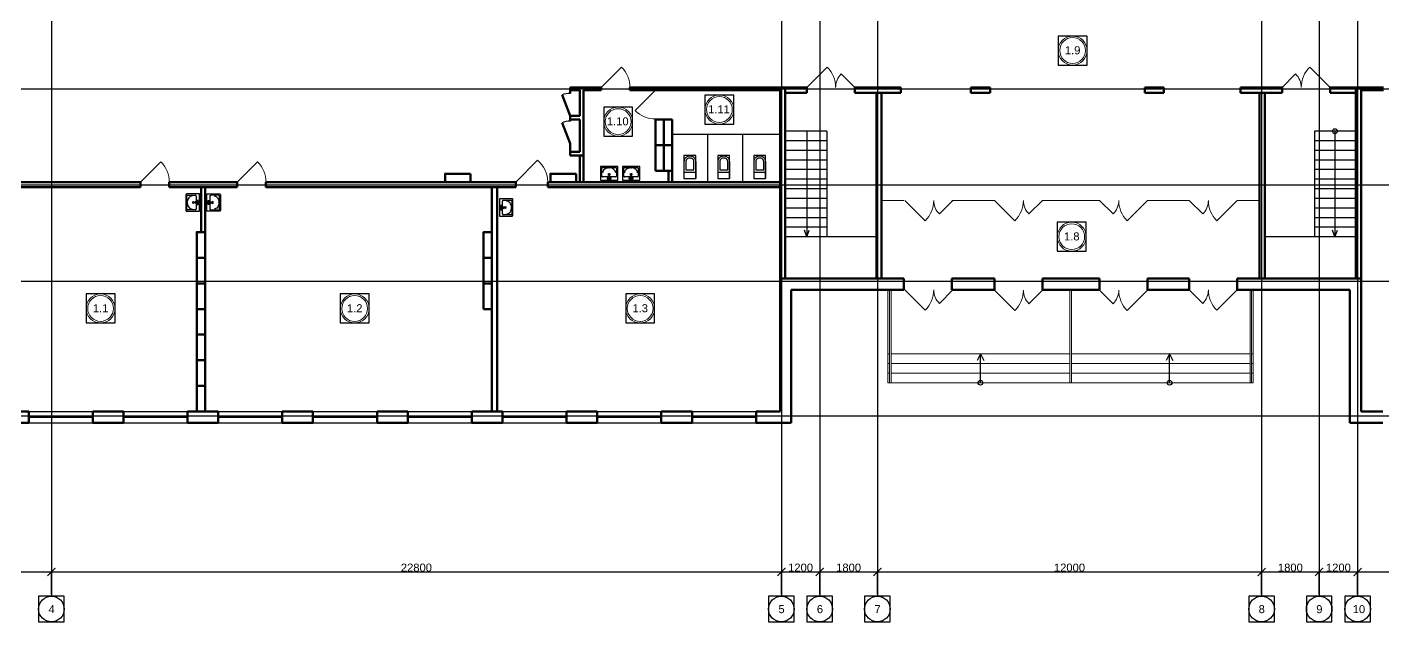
# Model space of a CAD drawing. Header units: metres. Extents: x 0 to 126, y 0 to 58.
# Drawn here: x 22.08 to 64.43, y 9.18 to 27.74 of the extents above; entities that cross this region are included whole.
import ezdxf
from ezdxf.enums import TextEntityAlignment as Align

# ---------------------------------------------------------------- set-up
doc = ezdxf.new("R2010")
doc.units = ezdxf.units.M
doc.linetypes.add('ACAD_ISO04W100', pattern=[30, 24, -3, 0, -3])
for name, color, linetype in [('SANTEH', 7, 'Continuous'), ('YOLO_TABLE', 1, 'Continuous'), ('Окна', 127, 'Continuous'), ('Оси', 30, 'Continuous'), ('Осн надпись', 7, 'Continuous'), ('размеры оси', 163, 'Continuous'), ('Сантехника', 7, 'Continuous')]:
    doc.layers.add(name, color=color, linetype=linetype)
doc.layers.add('Двери', color=250, linetype='Continuous', lineweight=5)
doc.layers.add('Стены', color=7, linetype='Continuous', lineweight=50)
doc.styles.get("Standard").update_dxf_attribs({"font": 'arial.ttf'})
doc.styles.add('Style-Arial', font='arial.ttf')
doc.dimstyles.new('100', dxfattribs={"dimtxt": 0.25, "dimasz": 0.25, "dimexe": 0.0125, "dimexo": 0.0625, "dimgap": 0.0065, "dimtad": 1, "dimlfac": 1000, "dimtxsty": 'Standard', "dimblk": 'ARCHTICK', "dimcen": 0.25, "dimadec": 0, "dimazin": 0, "dimtfac": 1, "dimtmove": 0, "dimatfit": 3, "dimldrblk": 'ARCHTICK', "dimfxl": 1, "dimarcsym": 0})

# ---------------------------------------------------------------- blocks, each defined once
blk = doc.blocks.new('Rac7')
at = {"color": 0}
for p, q in [((-39501, -24232), (-39501, -23830)), ((-39474, -23808), (-38988, -23808)), ((-39457, -23859), (-39457, -24115)), ((-39032, -23838), (-39430, -23838)), ((-39430, -24136), (-39253, -24136)), ((-39253, -24186), (-39253, -24094)), ((-39221, -23855), (-39241, -23855)), ((-39209, -24186), (-39209, -24094)), ((-39209, -24136), (-39032, -24136)), ((-39005, -24115), (-39005, -23859)), ((-39005, -23859), (-39005, -23859)), ((-38961, -23830), (-38961, -24232)), ((-38961, -24232), (-39501, -24232)), ((-39297, -24164), (-39253, -24164)), ((-39297, -24194), (-39297, -24164)), ((-39165, -24194), (-39297, -24194)), ((-39253, -24186), (-39209, -24186)), ((-39209, -24164), (-39165, -24164)), ((-39165, -24164), (-39165, -24194))]:
    blk.add_line(p, q, dxfattribs=at)
at = {"color": 0, "extrusion": (0, 0, -1)}
for centre, major_axis, start_param, end_param in [((-39474, -23830), (-27, 0), 0, 1.570796), ((-39430, -23859), (-27, 0), 0, 1.570796), ((-39430, -24115), (-27, 0), -1.570796, 0), ((-39241, -24007), (-194, 0), 0, 1.570796), ((-39231, -24104), (-25.3, 0), 0.552816, 2.588777), ((-39221, -24007), (-194, 0), 1.570796, 3.141593), ((-39032, -23859), (-27, 0), 1.570796, 3.141593), ((-39032, -24115), (-27, 0), -3.141593, -1.570796), ((-38988, -23830), (-27, 0), 1.570796, 3.141593)]:
    blk.add_ellipse(centre, major_axis=major_axis, ratio=0.785714, start_param=start_param, end_param=end_param, dxfattribs=at)
blk.add_ellipse((-39231, -24048), major_axis=(-27.9, 0), ratio=0.785714, dxfattribs=at)
blk = doc.blocks.new('WC With Cistern_103')
at = {"layer": 'SANTEH', "linetype": 'Continuous'}
for p, q in [((0, 170), (0, 700)), ((370, 700), (0, 700)), ((370, 500), (0, 500)), ((60, 425), (60, 170)), ((310, 425), (60, 425)), ((310, 170), (310, 425)), ((370, 170), (370, 700))]:
    blk.add_line(p, q, dxfattribs=at)
for points in [[(0, 170), (1, 151), (4, 133), (10, 115), (17, 97), (27, 81), (38, 66), (51, 52), (65, 40)], [(60, 170), (61, 158), (63, 146), (66, 135), (71, 124), (77, 114), (84, 104), (92, 96), (101, 88)], [(65, 40), (92, 23), (122, 10), (153, 3), (185, 0), (217, 3), (248, 10), (278, 23), (305, 40)], [(101, 88), (120, 76), (141, 67), (163, 62), (185, 60), (207, 62), (229, 67), (250, 76), (269, 88)], [(269, 88), (278, 96), (286, 104), (293, 114), (299, 124), (304, 135), (307, 146), (309, 158), (310, 170)], [(305, 40), (319, 52), (332, 66), (343, 81), (353, 97), (360, 115), (366, 133), (369, 151), (370, 170)]]:
    blk.add_lwpolyline(points, dxfattribs=at)
blk = doc.blocks.new('*U4')
at = {"color": 7, "linetype": 'Continuous', "lineweight": 13}
for radius in [0.452, 0.402]:
    blk.add_circle((0, 0), radius, dxfattribs=at)
at = {"color": 7, "linetype": 'Continuous', "lineweight": 13, "style": 'Style-Arial'}
blk.add_text('1.1', height=0.25, dxfattribs=at).set_placement((-0.242, 0.133), align=Align.TOP_LEFT)
blk = doc.blocks.new('_ArchTick')
at = {"color": 0, "linetype": 'ByBlock', "const_width": 0.15}
blk.add_lwpolyline([(-0.5, -0.5), (0.5, 0.5)], dxfattribs=at)
blk = doc.blocks.new('*D94')
at = {"layer": 'Defpoints', "color": 0, "lineweight": 0, "transparency": 16777216}
for p in [(22.841, 10.736), (19.841, 9.979), (22.841, 9.979)]:
    blk.add_point(p, dxfattribs=at)
at = {"layer": 'размеры оси', "color": 0, "lineweight": -2, "transparency": 16777216}
for p, q in [((19.841, 10.042), (19.841, 10.749)), ((19.841, 10.736), (22.841, 10.736)), ((22.841, 10.042), (22.841, 10.749))]:
    blk.add_line(p, q, dxfattribs=at)
at = {"layer": 'размеры оси', "color": 0, "lineweight": -2, "transparency": 16777216, "xscale": 0.25, "yscale": 0.25, "zscale": 0.25, "rotation": 180}
blk.add_blockref('_ArchTick', (19.841, 10.736), dxfattribs=at)
at = {"layer": 'размеры оси', "color": 0, "lineweight": -2, "transparency": 16777216, "xscale": 0.25, "yscale": 0.25, "zscale": 0.25}
blk.add_blockref('_ArchTick', (22.841, 10.736), dxfattribs=at)
at = {"layer": 'размеры оси', "color": 0, "transparency": 16777216, "insert": (21.341, 10.87), "char_height": 0.25, "attachment_point": 5}
blk.add_mtext('3000', dxfattribs=at)
blk = doc.blocks.new('*D90')
at = {"layer": 'Defpoints', "color": 0, "lineweight": 0, "transparency": 16777216}
for p in [(45.641, 10.736), (22.841, 9.979), (45.641, 9.979)]:
    blk.add_point(p, dxfattribs=at)
at = {"layer": 'размеры оси', "color": 0, "lineweight": -2, "transparency": 16777216}
for p, q in [((22.841, 10.042), (22.841, 10.749)), ((22.841, 10.736), (45.641, 10.736)), ((45.641, 10.042), (45.641, 10.749))]:
    blk.add_line(p, q, dxfattribs=at)
at = {"layer": 'размеры оси', "color": 0, "lineweight": -2, "transparency": 16777216, "xscale": 0.25, "yscale": 0.25, "zscale": 0.25, "rotation": 180}
blk.add_blockref('_ArchTick', (22.841, 10.736), dxfattribs=at)
at = {"layer": 'размеры оси', "color": 0, "lineweight": -2, "transparency": 16777216, "xscale": 0.25, "yscale": 0.25, "zscale": 0.25}
blk.add_blockref('_ArchTick', (45.641, 10.736), dxfattribs=at)
at = {"layer": 'размеры оси', "color": 0, "transparency": 16777216, "insert": (34.241, 10.87), "char_height": 0.25, "attachment_point": 5}
blk.add_mtext('22800', dxfattribs=at)
blk = doc.blocks.new('*D89')
at = {"layer": 'Defpoints', "color": 0, "lineweight": 0, "transparency": 16777216}
for p in [(46.841, 10.736), (45.641, 9.979), (46.841, 9.979)]:
    blk.add_point(p, dxfattribs=at)
at = {"layer": 'размеры оси', "color": 0, "lineweight": -2, "transparency": 16777216}
for p, q in [((45.641, 10.042), (45.641, 10.749)), ((45.641, 10.736), (46.841, 10.736)), ((46.841, 10.042), (46.841, 10.749))]:
    blk.add_line(p, q, dxfattribs=at)
at = {"layer": 'размеры оси', "color": 0, "lineweight": -2, "transparency": 16777216, "xscale": 0.25, "yscale": 0.25, "zscale": 0.25, "rotation": 180}
blk.add_blockref('_ArchTick', (45.641, 10.736), dxfattribs=at)
at = {"layer": 'размеры оси', "color": 0, "lineweight": -2, "transparency": 16777216, "xscale": 0.25, "yscale": 0.25, "zscale": 0.25}
blk.add_blockref('_ArchTick', (46.841, 10.736), dxfattribs=at)
at = {"layer": 'размеры оси', "color": 0, "transparency": 16777216, "insert": (46.241, 10.87), "char_height": 0.25, "attachment_point": 5}
blk.add_mtext('1200', dxfattribs=at)
blk = doc.blocks.new('*D88')
at = {"layer": 'Defpoints', "color": 0, "lineweight": 0, "transparency": 16777216}
for p in [(48.641, 10.736), (46.841, 9.979), (48.641, 9.979)]:
    blk.add_point(p, dxfattribs=at)
at = {"layer": 'размеры оси', "color": 0, "lineweight": -2, "transparency": 16777216}
for p, q in [((46.841, 10.042), (46.841, 10.749)), ((46.841, 10.736), (48.641, 10.736)), ((48.641, 10.042), (48.641, 10.749))]:
    blk.add_line(p, q, dxfattribs=at)
at = {"layer": 'размеры оси', "color": 0, "lineweight": -2, "transparency": 16777216, "xscale": 0.25, "yscale": 0.25, "zscale": 0.25, "rotation": 180}
blk.add_blockref('_ArchTick', (46.841, 10.736), dxfattribs=at)
at = {"layer": 'размеры оси', "color": 0, "lineweight": -2, "transparency": 16777216, "xscale": 0.25, "yscale": 0.25, "zscale": 0.25}
blk.add_blockref('_ArchTick', (48.641, 10.736), dxfattribs=at)
at = {"layer": 'размеры оси', "color": 0, "transparency": 16777216, "insert": (47.741, 10.87), "char_height": 0.25, "attachment_point": 5}
blk.add_mtext('1800', dxfattribs=at)
blk = doc.blocks.new('*D87')
at = {"layer": 'Defpoints', "color": 0, "lineweight": 0, "transparency": 16777216}
for p in [(60.641, 10.736), (48.641, 9.979), (60.641, 9.979)]:
    blk.add_point(p, dxfattribs=at)
at = {"layer": 'размеры оси', "color": 0, "lineweight": -2, "transparency": 16777216}
for p, q in [((48.641, 10.042), (48.641, 10.749)), ((48.641, 10.736), (60.641, 10.736)), ((60.641, 10.042), (60.641, 10.749))]:
    blk.add_line(p, q, dxfattribs=at)
at = {"layer": 'размеры оси', "color": 0, "lineweight": -2, "transparency": 16777216, "xscale": 0.25, "yscale": 0.25, "zscale": 0.25, "rotation": 180}
blk.add_blockref('_ArchTick', (48.641, 10.736), dxfattribs=at)
at = {"layer": 'размеры оси', "color": 0, "lineweight": -2, "transparency": 16777216, "xscale": 0.25, "yscale": 0.25, "zscale": 0.25}
blk.add_blockref('_ArchTick', (60.641, 10.736), dxfattribs=at)
at = {"layer": 'размеры оси', "color": 0, "transparency": 16777216, "insert": (54.641, 10.87), "char_height": 0.25, "attachment_point": 5}
blk.add_mtext('12000', dxfattribs=at)
blk = doc.blocks.new('*D86')
at = {"layer": 'Defpoints', "color": 0, "lineweight": 0, "transparency": 16777216}
for p in [(62.441, 10.736), (60.641, 9.979), (62.441, 9.979)]:
    blk.add_point(p, dxfattribs=at)
at = {"layer": 'размеры оси', "color": 0, "lineweight": -2, "transparency": 16777216}
for p, q in [((60.641, 10.042), (60.641, 10.749)), ((60.641, 10.736), (62.441, 10.736)), ((62.441, 10.042), (62.441, 10.749))]:
    blk.add_line(p, q, dxfattribs=at)
at = {"layer": 'размеры оси', "color": 0, "lineweight": -2, "transparency": 16777216, "xscale": 0.25, "yscale": 0.25, "zscale": 0.25, "rotation": 180}
blk.add_blockref('_ArchTick', (60.641, 10.736), dxfattribs=at)
at = {"layer": 'размеры оси', "color": 0, "lineweight": -2, "transparency": 16777216, "xscale": 0.25, "yscale": 0.25, "zscale": 0.25}
blk.add_blockref('_ArchTick', (62.441, 10.736), dxfattribs=at)
at = {"layer": 'размеры оси', "color": 0, "transparency": 16777216, "insert": (61.541, 10.87), "char_height": 0.25, "attachment_point": 5}
blk.add_mtext('1800', dxfattribs=at)
blk = doc.blocks.new('*D85')
at = {"layer": 'Defpoints', "color": 0, "lineweight": 0, "transparency": 16777216}
for p in [(63.641, 10.736), (62.441, 9.979), (63.641, 9.979)]:
    blk.add_point(p, dxfattribs=at)
at = {"layer": 'размеры оси', "color": 0, "lineweight": -2, "transparency": 16777216}
for p, q in [((62.441, 10.042), (62.441, 10.749)), ((62.441, 10.736), (63.641, 10.736)), ((63.641, 10.042), (63.641, 10.749))]:
    blk.add_line(p, q, dxfattribs=at)
at = {"layer": 'размеры оси', "color": 0, "lineweight": -2, "transparency": 16777216, "xscale": 0.25, "yscale": 0.25, "zscale": 0.25, "rotation": 180}
blk.add_blockref('_ArchTick', (62.441, 10.736), dxfattribs=at)
at = {"layer": 'размеры оси', "color": 0, "lineweight": -2, "transparency": 16777216, "xscale": 0.25, "yscale": 0.25, "zscale": 0.25}
blk.add_blockref('_ArchTick', (63.641, 10.736), dxfattribs=at)
at = {"layer": 'размеры оси', "color": 0, "transparency": 16777216, "insert": (63.041, 10.87), "char_height": 0.25, "attachment_point": 5}
blk.add_mtext('1200', dxfattribs=at)
blk = doc.blocks.new('*D84')
at = {"layer": 'Defpoints', "color": 0, "lineweight": 0, "transparency": 16777216}
for p in [(86.441, 10.736), (63.641, 9.979), (86.441, 9.979)]:
    blk.add_point(p, dxfattribs=at)
at = {"layer": 'размеры оси', "color": 0, "lineweight": -2, "transparency": 16777216}
for p, q in [((63.641, 10.042), (63.641, 10.749)), ((63.641, 10.736), (86.441, 10.736)), ((86.441, 10.042), (86.441, 10.749))]:
    blk.add_line(p, q, dxfattribs=at)
at = {"layer": 'размеры оси', "color": 0, "lineweight": -2, "transparency": 16777216, "xscale": 0.25, "yscale": 0.25, "zscale": 0.25, "rotation": 180}
blk.add_blockref('_ArchTick', (63.641, 10.736), dxfattribs=at)
at = {"layer": 'размеры оси', "color": 0, "lineweight": -2, "transparency": 16777216, "xscale": 0.25, "yscale": 0.25, "zscale": 0.25}
blk.add_blockref('_ArchTick', (86.441, 10.736), dxfattribs=at)
at = {"layer": 'размеры оси', "color": 0, "transparency": 16777216, "insert": (75.041, 10.87), "char_height": 0.25, "attachment_point": 5}
blk.add_mtext('22800', dxfattribs=at)

msp = doc.modelspace()

# ---------------------------------------------------------------- linework, layer by layer
for p, q in [((47.060688, 24.490412), (45.760688, 24.490412)), ((47.060688, 24.190412), (45.760688, 24.190412)), ((46.437177, 24.490412), (46.437177, 21.190412)), ((47.060688, 24.490412), (47.060688, 21.190412)), ((62.290688, 24.490412), (62.290688, 21.190412)), ((63.590688, 24.490412), (62.290688, 24.490412)), ((63.590688, 24.190412), (62.290688, 24.190412)), ((62.930677, 24.490412), (62.930677, 21.190412)), ((47.060688, 23.890412), (45.760688, 23.890412)), ((63.590688, 23.890412), (62.290688, 23.890412)), ((47.060688, 23.590412), (45.760688, 23.590412)), ((63.590688, 23.590412), (62.290688, 23.590412)), ((47.060688, 23.290412), (45.760688, 23.290412)), ((47.060688, 22.990412), (45.760688, 22.990412)), ((63.590688, 23.290412), (62.290688, 23.290412)), ((63.590688, 22.990412), (62.290688, 22.990412)), ((47.060688, 22.690412), (45.760688, 22.690412)), ((63.590688, 22.690412), (62.290688, 22.690412)), ((47.060688, 22.390412), (45.760688, 22.390412)), ((47.060688, 22.090412), (45.760688, 22.090412)), ((63.590688, 22.390412), (62.290688, 22.390412)), ((63.590688, 22.090412), (62.290688, 22.090412)), ((47.060688, 21.790412), (45.760688, 21.790412)), ((63.590688, 21.790412), (62.290688, 21.790412)), ((47.060688, 21.490412), (45.760688, 21.490412)), ((48.610688, 21.190412), (45.760688, 21.190412)), ((46.437177, 21.190412), (46.359652, 21.398256)), ((46.437177, 21.190412), (46.514702, 21.398256)), ((63.590688, 21.190412), (60.740688, 21.190412)), ((63.590688, 21.490412), (62.290688, 21.490412)), ((62.930677, 21.190412), (62.853152, 21.398256)), ((62.930677, 21.190412), (63.008202, 21.398256)), ((51.859253, 17.540412), (51.753174, 17.330394)), ((51.859253, 16.640412), (51.859253, 17.540412)), ((51.859253, 17.540412), (51.965332, 17.330394)), ((57.767643, 17.540412), (57.661564, 17.330394)), ((57.767643, 16.640412), (57.767643, 17.540412)), ((57.767643, 17.540412), (57.873722, 17.330394))]:
    msp.add_line(p, q)
at = {"color": 7, "linetype": 'Continuous', "lineweight": 13}
for centre, radius in [((54.738829, 27.006318), 0.452013), ((54.738829, 27.006318), 0.402013), ((43.705482, 25.165935), 0.452013), ((43.705482, 25.165935), 0.402013), ((40.543102, 24.788504), 0.452013), ((40.543102, 24.788504), 0.402013), ((54.711045, 21.198443), 0.452013), ((54.711045, 21.198443), 0.402013), ((32.312515, 18.958026), 0.452013), ((32.312515, 18.958026), 0.402013), ((41.2305, 18.958026), 0.452013), ((41.2305, 18.958026), 0.402013)]:
    msp.add_circle(centre, radius, dxfattribs=at)
for centre in [(62.930677, 24.490412), (51.859253, 16.640412), (57.767643, 16.640412)]:
    msp.add_circle(centre, 0.07364)
at = {"layer": 'SANTEH'}
for p, q in [((42.230688, 24.400412), (45.600688, 24.400412)), ((43.330688, 24.400412), (43.330688, 22.900412)), ((44.430688, 24.400412), (44.430688, 22.900412))]:
    msp.add_line(p, q, dxfattribs=at)
for centre in [(39.040688, 24.970412), (39.040688, 24.100412)]:
    msp.add_arc(centre, 0.7, 90, 111.0579294, dxfattribs=at)
at = {"layer": 'YOLO_TABLE'}
for points in [[(54.286816, 26.554305), (55.190843, 26.554305), (55.190843, 27.458332), (54.286816, 27.458332)], [(43.253468, 24.713921), (44.157495, 24.713921), (44.157495, 25.617948), (43.253468, 25.617948)], [(40.091089, 24.33649), (40.995116, 24.33649), (40.995116, 25.240517), (40.091089, 25.240517)], [(42.598948, 23.011864), (42.964634, 23.011864), (42.964634, 23.726428), (42.598948, 23.726428)], [(43.65544, 23.011864), (44.021127, 23.011864), (44.021127, 23.726428), (43.65544, 23.726428)], [(44.778844, 23.011864), (45.14453, 23.011864), (45.14453, 23.726428), (44.778844, 23.726428)], [(39.991612, 22.965161), (40.530849, 22.965161), (40.530849, 23.388848), (39.991612, 23.388848)], [(40.675748, 22.965161), (41.214985, 22.965161), (41.214985, 23.388848), (40.675748, 23.388848)], [(54.259032, 20.74643), (55.163059, 20.74643), (55.163059, 21.650457), (54.259032, 21.650457)], [(23.923816, 18.506012), (24.827843, 18.506012), (24.827843, 19.410039), (23.923816, 19.410039)], [(31.860501, 18.506012), (32.764528, 18.506012), (32.764528, 19.410039), (31.860501, 19.410039)], [(40.778487, 18.506012), (41.682513, 18.506012), (41.682513, 19.410039), (40.778487, 19.410039)], [(22.440688, 9.179035), (23.240688, 9.179035), (23.240688, 9.979035), (22.440688, 9.979035)], [(45.240688, 9.179035), (46.040688, 9.179035), (46.040688, 9.979035), (45.240688, 9.979035)], [(46.440688, 9.179035), (47.240688, 9.179035), (47.240688, 9.979035), (46.440688, 9.979035)], [(48.240688, 9.179035), (49.040688, 9.179035), (49.040688, 9.979035), (48.240688, 9.979035)], [(60.240688, 9.179035), (61.040688, 9.179035), (61.040688, 9.979035), (60.240688, 9.979035)], [(62.040688, 9.179035), (62.840688, 9.179035), (62.840688, 9.979035), (62.040688, 9.979035)], [(63.240688, 9.179035), (64.040688, 9.179035), (64.040688, 9.979035), (63.240688, 9.979035)]]:
    msp.add_lwpolyline(points, close=True, dxfattribs=at)
at = {"layer": 'Двери'}
for p, q in [((40.010688, 25.850412), (40.647084, 26.486808)), ((46.435688, 25.850412), (47.072084, 26.486808)), ((47.935688, 25.850412), (47.511424, 26.274676)), ((61.280688, 25.850412), (61.704952, 26.274676)), ((62.780688, 25.850412), (62.144292, 26.486808)), ((41.710688, 25.770412), (41.074292, 25.134016)), ((25.620688, 22.900412), (26.257084, 23.536808)), ((28.640688, 22.900412), (29.277084, 23.536808)), ((37.342266, 22.900412), (38.026695, 23.584841)), ((48.770688, 22.330412), (49.470688, 22.330412)), ((49.499977, 22.330412), (50.136373, 21.694016)), ((50.999977, 22.330412), (50.575713, 21.906148)), ((50.970688, 22.330412), (52.299977, 22.330412)), ((52.299977, 22.330412), (52.936373, 21.694016)), ((53.799977, 22.330412), (53.375713, 21.906148)), ((53.799977, 22.330412), (55.580688, 22.330412)), ((55.580688, 22.330412), (56.004952, 21.906148)), ((57.080688, 22.330412), (56.444292, 21.694016)), ((57.080688, 22.330412), (58.380688, 22.330412)), ((58.380688, 22.330412), (58.804952, 21.906148)), ((59.880688, 22.330412), (59.244292, 21.694016)), ((59.880688, 22.330412), (60.580688, 22.330412)), ((49.499977, 19.540412), (50.136373, 18.904016)), ((50.999977, 19.540412), (50.575713, 19.116148)), ((52.299977, 19.530412), (52.936373, 18.894016)), ((53.799977, 19.530412), (53.375713, 19.106148)), ((55.580688, 19.530412), (56.004952, 19.106148)), ((57.080688, 19.530412), (56.444292, 18.894016)), ((58.380688, 19.540412), (58.804952, 19.116148)), ((59.880688, 19.540412), (59.244292, 18.904016))]:
    msp.add_line(p, q, dxfattribs=at)
for centre, radius, start, end in [((40.010688, 25.850412), 0.9, 0, 45), ((46.435688, 25.850412), 0.9, 0, 45), ((47.935688, 25.850412), 0.6, 135, 180), ((61.280688, 25.850412), 0.6, 0, 45), ((62.780688, 25.850412), 0.9, 135, 180), ((41.710688, 25.770412), 0.9, 225, 270), ((25.620688, 22.900412), 0.9, 0, 45), ((28.640688, 22.900412), 0.9, 0, 45), ((37.442266, 22.900412), 0.9, 0, 49.5062258), ((49.499977, 22.330412), 0.9, 315, 0), ((50.999977, 22.330412), 0.6, 180, 225), ((52.299977, 22.330412), 0.9, 315, 0), ((53.799977, 22.330412), 0.6, 180, 225), ((55.580688, 22.330412), 0.6, 315, 0), ((57.080688, 22.330412), 0.9, 180, 225), ((58.380688, 22.330412), 0.6, 315, 0), ((59.880688, 22.330412), 0.9, 180, 225), ((49.499977, 19.540412), 0.9, 315, 0), ((50.999977, 19.540412), 0.6, 180, 225), ((52.299977, 19.530412), 0.9, 315, 0), ((53.799977, 19.530412), 0.6, 180, 225), ((55.580688, 19.530412), 0.6, 315, 0), ((57.080688, 19.530412), 0.9, 180, 225), ((58.380688, 19.540412), 0.6, 315, 0), ((59.880688, 19.540412), 0.9, 180, 225)]:
    msp.add_arc(centre, radius, start, end, dxfattribs=at)
at = {"layer": 'Окна'}
for p, q in [((22.130688, 15.740412), (24.130688, 15.740412)), ((25.090688, 15.740412), (27.090688, 15.740412)), ((28.050688, 15.740412), (30.050688, 15.740412)), ((31.010688, 15.740412), (33.010688, 15.740412)), ((33.970688, 15.740412), (35.970688, 15.740412)), ((36.930688, 15.740412), (38.930688, 15.740412)), ((39.890688, 15.740412), (41.890688, 15.740412)), ((42.850688, 15.740412), (44.850688, 15.740412)), ((22.130688, 15.565412), (24.130688, 15.565412)), ((22.130688, 15.390412), (24.130688, 15.390412)), ((25.090688, 15.565412), (27.090688, 15.565412)), ((25.090688, 15.390412), (27.090688, 15.390412)), ((28.050688, 15.565412), (30.050688, 15.565412)), ((28.050688, 15.390412), (30.050688, 15.390412)), ((31.010688, 15.565412), (33.010688, 15.565412)), ((31.010688, 15.390412), (33.010688, 15.390412)), ((33.970688, 15.565412), (35.970688, 15.565412)), ((33.970688, 15.390412), (35.970688, 15.390412)), ((36.930688, 15.565412), (38.930688, 15.565412)), ((36.930688, 15.390412), (38.930688, 15.390412)), ((39.890688, 15.565412), (41.890688, 15.565412)), ((39.890688, 15.390412), (41.890688, 15.390412)), ((42.850688, 15.565412), (44.850688, 15.565412)), ((42.850688, 15.390412), (44.850688, 15.390412))]:
    msp.add_line(p, q, dxfattribs=at)
at = {"layer": 'Оси', "linetype": 'ACAD_ISO04W100', "ltscale": 40}
for p, q in [((22.840688, 54.000412), (22.840688, 9.979035)), ((45.640688, 54.000412), (45.640688, 9.979035)), ((63.640688, 54.000412), (63.640688, 9.979035)), ((46.840688, 49.800412), (46.840688, 9.979035)), ((48.640688, 49.800412), (48.640688, 9.979035)), ((60.640688, 49.800412), (60.640688, 9.979035)), ((62.440688, 49.800412), (62.440688, 9.979035)), ((91.026587, 25.800412), (6.290991, 25.800412)), ((90.640688, 22.800412), (6.290991, 22.800412)), ((90.640688, 19.800412), (6.290991, 19.800412)), ((91.026587, 15.600412), (6.290991, 15.600412))]:
    msp.add_line(p, q, dxfattribs=at)
at = {"layer": 'Осн надпись', "ltscale": 40}
for centre in [(22.840688, 9.579035), (45.640688, 9.579035), (46.840688, 9.579035), (48.640688, 9.579035), (60.640688, 9.579035), (62.440688, 9.579035), (63.640688, 9.579035)]:
    msp.add_circle(centre, 0.4, dxfattribs=at)
at = {"layer": 'размеры оси', "color": 7, "lineweight": 13}
for p, q in [((48.970688, 19.540412), (48.970688, 16.640412)), ((60.380688, 19.540412), (60.380688, 16.640412)), ((48.970688, 17.540412), (49.020688, 17.540412)), ((49.070688, 17.540412), (54.650688, 17.540412)), ((54.700688, 17.540412), (60.280688, 17.540412)), ((60.330688, 17.540412), (60.380688, 17.540412)), ((48.970688, 16.640412), (60.380688, 16.640412))]:
    msp.add_line(p, q, dxfattribs=at)
at = {"layer": 'размеры оси', "color": 7, "lineweight": 0}
for p, q in [((48.970688, 17.240412), (49.020688, 17.240412)), ((48.970688, 16.940412), (49.020688, 16.940412)), ((49.070688, 17.240412), (54.650688, 17.240412)), ((49.070688, 16.940412), (54.650688, 16.940412)), ((54.700688, 17.240412), (60.280688, 17.240412)), ((54.700688, 16.940412), (60.280688, 16.940412)), ((60.330688, 17.240412), (60.380688, 17.240412)), ((60.330688, 16.940412), (60.380688, 16.940412))]:
    msp.add_line(p, q, dxfattribs=at)
at = {"layer": 'размеры оси', "color": 7, "lineweight": 13}
for points in [[(49.020688, 19.540412), (49.020688, 16.640412), (49.070688, 16.640412), (49.070688, 19.540412)], [(54.650688, 19.540412), (54.650688, 16.640412), (54.700688, 16.640412), (54.700688, 19.540412)], [(60.330688, 19.540412), (60.330688, 16.640412), (60.280688, 16.640412), (60.280688, 19.540412)]]:
    msp.add_3dface(points, dxfattribs=at)
at = {"layer": 'Стены'}
for p, q in [((39.040688, 25.850412), (40.010688, 25.850412)), ((39.040688, 25.850412), (39.040688, 25.770412)), ((39.040688, 25.670412), (39.040688, 25.850412)), ((40.010688, 25.770412), (40.010688, 25.850412)), ((40.910688, 25.770412), (40.910688, 25.850412)), ((40.910688, 25.850412), (45.470688, 25.850412)), ((45.470688, 25.850412), (45.950688, 25.850412)), ((45.600688, 25.850412), (45.600688, 15.740412)), ((45.600688, 25.850412), (45.760688, 25.850412)), ((45.760688, 25.850412), (45.760688, 19.890412)), ((45.950688, 25.850412), (46.435688, 25.850412)), ((46.435688, 25.850412), (46.435688, 25.690412)), ((47.935688, 25.850412), (47.935688, 25.690412)), ((47.935688, 25.850412), (49.370688, 25.850412)), ((49.370688, 25.850412), (49.370688, 25.690412)), ((51.560688, 25.850412), (51.560688, 25.690412)), ((51.560688, 25.850412), (52.160688, 25.850412)), ((52.160688, 25.850412), (52.160688, 25.690412)), ((56.990688, 25.850412), (56.990688, 25.690412)), ((56.990688, 25.850412), (57.590688, 25.850412)), ((57.590688, 25.850412), (57.590688, 25.690412)), ((59.980688, 25.850412), (59.980688, 25.690412)), ((59.980688, 25.850412), (60.580688, 25.850412)), ((60.580688, 25.850412), (61.280688, 25.850412)), ((61.280688, 25.850412), (61.280688, 25.690412)), ((62.780688, 25.850412), (62.780688, 25.690412)), ((62.780688, 25.850412), (63.750688, 25.850412)), ((63.590688, 25.850412), (63.590688, 19.890412)), ((63.750688, 25.850412), (63.750688, 15.740412)), ((63.750688, 25.850412), (64.450688, 25.850412)), ((63.750688, 25.850412), (63.750688, 19.890412)), ((39.040688, 24.970412), (38.78917, 25.623664)), ((39.040688, 25.770412), (39.340688, 25.770412)), ((39.340688, 25.770412), (39.340688, 24.970412)), ((39.460688, 25.770412), (39.460688, 22.900412)), ((39.460688, 25.770412), (40.010688, 25.770412)), ((40.910688, 25.770412), (45.600688, 25.770412)), ((45.760688, 25.690412), (46.435688, 25.690412)), ((47.935688, 25.690412), (49.370688, 25.690412)), ((48.610688, 25.690412), (48.610688, 19.890412)), ((48.770688, 25.690412), (48.770688, 19.890412)), ((51.560688, 25.690412), (52.160688, 25.690412)), ((56.990688, 25.690412), (57.590688, 25.690412)), ((59.980688, 25.690412), (60.580688, 25.690412)), ((60.580688, 25.690412), (60.580688, 19.890412)), ((60.580688, 25.690412), (61.280688, 25.690412)), ((60.740688, 25.690412), (60.740688, 19.890412)), ((62.780688, 25.690412), (63.590688, 25.690412)), ((63.750688, 25.770412), (64.450688, 25.770412)), ((39.040688, 24.100412), (38.78917, 24.753664)), ((39.040688, 24.970412), (39.340688, 24.970412)), ((39.040688, 24.970412), (39.040688, 24.850412)), ((39.040688, 24.800412), (39.040688, 24.970412)), ((39.040688, 24.850412), (39.340688, 24.850412)), ((39.340688, 24.850412), (39.340688, 23.850412)), ((41.710688, 24.850412), (42.230688, 24.850412)), ((41.710688, 24.850412), (41.710688, 23.250412)), ((41.970688, 23.250412), (41.970688, 24.850412)), ((42.230688, 24.850412), (42.230688, 22.900412)), ((39.040688, 23.730412), (39.040688, 24.100412)), ((39.040688, 23.850412), (39.340688, 23.850412)), ((39.040688, 23.850412), (39.040688, 23.730412)), ((39.040688, 23.730412), (39.460688, 23.730412)), ((39.340688, 23.730412), (39.340688, 22.900412)), ((41.710688, 24.050412), (42.230688, 24.050412)), ((19.920688, 22.900412), (25.620688, 22.900412)), ((25.620688, 22.740412), (25.620688, 22.900412)), ((26.520688, 22.740412), (26.520688, 22.900412)), ((26.520688, 22.900412), (28.640688, 22.900412)), ((28.640688, 22.740412), (28.640688, 22.900412)), ((29.540688, 22.740412), (29.540688, 22.900412)), ((29.540688, 22.900412), (37.342266, 22.900412)), ((37.342266, 22.740412), (37.342266, 22.900412)), ((38.342266, 22.740412), (38.342266, 22.900412)), ((38.342266, 22.900412), (45.600688, 22.900412)), ((41.710688, 23.250412), (42.230688, 23.250412)), ((42.110688, 23.250412), (42.110688, 22.900412)), ((18.720688, 22.740412), (25.620688, 22.740412)), ((26.520688, 22.740412), (28.640688, 22.740412)), ((27.520688, 21.340412), (27.520688, 22.740412)), ((27.640688, 15.740412), (27.640688, 22.740412)), ((29.540688, 22.740412), (37.342266, 22.740412)), ((36.600688, 22.740412), (36.600688, 15.740412)), ((36.760688, 22.740412), (36.760688, 15.740412)), ((38.342266, 22.740412), (45.600688, 22.740412)), ((49.470688, 19.890412), (45.600688, 19.890412)), ((45.950688, 19.540412), (45.950688, 15.390412)), ((49.470688, 19.540412), (45.950688, 19.540412)), ((49.470688, 19.890412), (49.470688, 19.540412)), ((50.970688, 19.890412), (50.970688, 19.540412)), ((52.299977, 19.890412), (50.970688, 19.890412)), ((52.299977, 19.540412), (50.970688, 19.540412)), ((52.299977, 19.890412), (52.299977, 19.540412)), ((53.799977, 19.890412), (53.799977, 19.540412)), ((55.580688, 19.890412), (53.799977, 19.890412)), ((55.580688, 19.540412), (53.799977, 19.540412)), ((55.580688, 19.890412), (55.580688, 19.540412)), ((57.080688, 19.890412), (57.080688, 19.540412)), ((58.380688, 19.890412), (57.080688, 19.890412)), ((58.380688, 19.540412), (57.080688, 19.540412)), ((58.380688, 19.890412), (58.380688, 19.540412)), ((63.750688, 19.890412), (59.880688, 19.890412)), ((59.880688, 19.890412), (59.880688, 19.540412)), ((63.400688, 19.540412), (59.880688, 19.540412)), ((63.400688, 19.540412), (63.400688, 15.390412)), ((21.170688, 15.740412), (22.130688, 15.740412)), ((22.130688, 15.740412), (22.130688, 15.390412)), ((24.130688, 15.740412), (25.090688, 15.740412)), ((24.130688, 15.740412), (24.130688, 15.390412)), ((25.090688, 15.740412), (25.090688, 15.390412)), ((27.090688, 15.740412), (28.050688, 15.740412)), ((27.090688, 15.740412), (27.090688, 15.390412)), ((28.050688, 15.740412), (28.050688, 15.390412)), ((30.050688, 15.740412), (31.010688, 15.740412)), ((30.050688, 15.740412), (30.050688, 15.390412)), ((31.010688, 15.740412), (31.010688, 15.390412)), ((33.010688, 15.740412), (33.970688, 15.740412)), ((33.010688, 15.740412), (33.010688, 15.390412)), ((33.970688, 15.740412), (33.970688, 15.390412)), ((35.970688, 15.740412), (36.930688, 15.740412)), ((35.970688, 15.740412), (35.970688, 15.390412)), ((36.930688, 15.740412), (36.930688, 15.390412)), ((38.930688, 15.740412), (39.890688, 15.740412)), ((38.930688, 15.740412), (38.930688, 15.390412)), ((39.890688, 15.740412), (39.890688, 15.390412)), ((41.890688, 15.740412), (42.850688, 15.740412)), ((41.890688, 15.740412), (41.890688, 15.390412)), ((42.850688, 15.740412), (42.850688, 15.390412)), ((44.850688, 15.740412), (45.600688, 15.740412)), ((44.850688, 15.740412), (44.850688, 15.390412)), ((64.430688, 15.740412), (63.750688, 15.740412)), ((21.170688, 15.390412), (22.130688, 15.390412)), ((24.130688, 15.390412), (25.090688, 15.390412)), ((27.090688, 15.390412), (28.050688, 15.390412)), ((30.050688, 15.390412), (31.010688, 15.390412)), ((33.010688, 15.390412), (33.970688, 15.390412)), ((35.970688, 15.390412), (36.930688, 15.390412)), ((38.930688, 15.390412), (39.890688, 15.390412)), ((41.890688, 15.390412), (42.850688, 15.390412)), ((44.850688, 15.390412), (45.950688, 15.390412)), ((64.430688, 15.390412), (63.400688, 15.390412))]:
    msp.add_line(p, q, dxfattribs=at)
for points in [[(41.710688, 23.250412), (41.970688, 23.250412), (41.970688, 24.050412), (41.710688, 24.050412)], [(35.935594, 23.160412), (35.935594, 22.900412), (35.135594, 22.900412), (35.135594, 23.160412)], [(39.228543, 23.160412), (39.228543, 22.900412), (38.428543, 22.900412), (38.428543, 23.160412)], [(27.380688, 20.540412), (27.640688, 20.540412), (27.640688, 21.340412), (27.380688, 21.340412)], [(36.340688, 20.540412), (36.600688, 20.540412), (36.600688, 21.340412), (36.340688, 21.340412)], [(27.380688, 19.740412), (27.640688, 19.740412), (27.640688, 20.540412), (27.380688, 20.540412)], [(36.340688, 19.740412), (36.600688, 19.740412), (36.600688, 20.540412), (36.340688, 20.540412)], [(27.380688, 18.940412), (27.640688, 18.940412), (27.640688, 19.740412), (27.380688, 19.740412)], [(36.340688, 18.940412), (36.600688, 18.940412), (36.600688, 19.740412), (36.340688, 19.740412)], [(27.380688, 18.140412), (27.640688, 18.140412), (27.640688, 18.940412), (27.380688, 18.940412)], [(27.380688, 17.340412), (27.640688, 17.340412), (27.640688, 18.140412), (27.380688, 18.140412)], [(27.380688, 16.540412), (27.640688, 16.540412), (27.640688, 17.340412), (27.380688, 17.340412)], [(27.380688, 15.740412), (27.640688, 15.740412), (27.640688, 16.540412), (27.380688, 16.540412)]]:
    msp.add_lwpolyline(points, close=True, dxfattribs=at)

# ---------------------------------------------------------------- block references
at = {"color": 7, "linetype": 'Continuous', "lineweight": 13}
msp.add_blockref('*U4', (24.375804, 18.958039), dxfattribs=at)
at = {"layer": 'размеры оси', "color": 7, "lineweight": 0, "xscale": 0.001, "zscale": 0.001}
for p, yscale, rotation in [((1.03027, 47.197269), -0.001, 180), ((1.714406, 47.197269), -0.001, 180), ((3.229063, -16.967553), -0.001, 270), ((51.929392, -16.967553), 0.001, 270), ((61.064312, 61.337588), -0.001, 89.99999999999999)]:
    msp.add_blockref('Rac7', p, dxfattribs=dict(at, yscale=yscale, rotation=rotation))
at = {"layer": 'Сантехника', "color": 0, "lineweight": -2, "xscale": 0.001, "yscale": 0.001, "zscale": 0.001, "rotation": 180}
for p in [(42.968965, 23.711864), (44.025457, 23.711864), (45.148861, 23.711864)]:
    msp.add_blockref('WC With Cistern_103', p, dxfattribs=at)

# ---------------------------------------------------------------- texts
at = {"color": 7, "linetype": 'Continuous', "lineweight": 13, "style": 'Style-Arial'}
for s, p in [('1.9', (54.497275, 27.139068)), ('1.11', (43.352555, 25.298685)), ('1.10', (40.190175, 24.921253)), ('1.8', (54.469491, 21.331193)), ('1.2', (32.07096, 19.090776)), ('1.3', (40.988945, 19.090776))]:
    msp.add_text(s, height=0.25, dxfattribs=at).set_placement(p, align=Align.TOP_LEFT)
at = {"layer": 'Осн надпись', "char_height": 0.25, "attachment_point": 1}
for s, insert in [('4', (22.749255, 9.700917)), ('5', (45.549255, 9.700917)), ('6', (46.749255, 9.700917)), ('7', (48.549255, 9.700917)), ('8', (60.549255, 9.700917)), ('9', (62.349255, 9.700917)), ('10', (63.488148, 9.700917))]:
    msp.add_mtext_dynamic_manual_height_columns(s, width=0.25, gutter_width=0.0125, heights=[0], dxfattribs=dict(at, insert=insert))

# ---------------------------------------------------------------- dimensions: what is measured, and where the dimension line sits
at = {"layer": 'размеры оси'}
for base, p1, p2, picture, middle in [((22.840688, 10.736229), (19.840688, 9.979035), (22.840688, 9.979035), '*D94', (21.340688, 10.870457)), ((45.640688, 10.736229), (22.840688, 9.979035), (45.640688, 9.979035), '*D90', (34.240688, 10.870372)), ((46.840688, 10.736229), (45.640688, 9.979035), (46.840688, 9.979035), '*D89', (46.240688, 10.870372)), ((48.640688, 10.736229), (46.840688, 9.979035), (48.640688, 9.979035), '*D88', (47.740688, 10.870372)), ((60.640688, 10.736229), (48.640688, 9.979035), (60.640688, 9.979035), '*D87', (54.640688, 10.870372)), ((62.440688, 10.736229), (60.640688, 9.979035), (62.440688, 9.979035), '*D86', (61.540688, 10.870372)), ((63.640688, 10.736229), (62.440688, 9.979035), (63.640688, 9.979035), '*D85', (63.040688, 10.870372)), ((86.440688, 10.736229), (63.640688, 9.979035), (86.440688, 9.979035), '*D84', (75.040688, 10.870372))]:
    dim = msp.add_linear_dim(base=base, p1=p1, p2=p2, dimstyle='100', override={"dimtxsty": 'Standard'}, dxfattribs=at)
    dim.commit()
    dim.dimension.update_dxf_attribs({"geometry": picture, "text_midpoint": middle})

doc.saveas('drawing.dxf')
